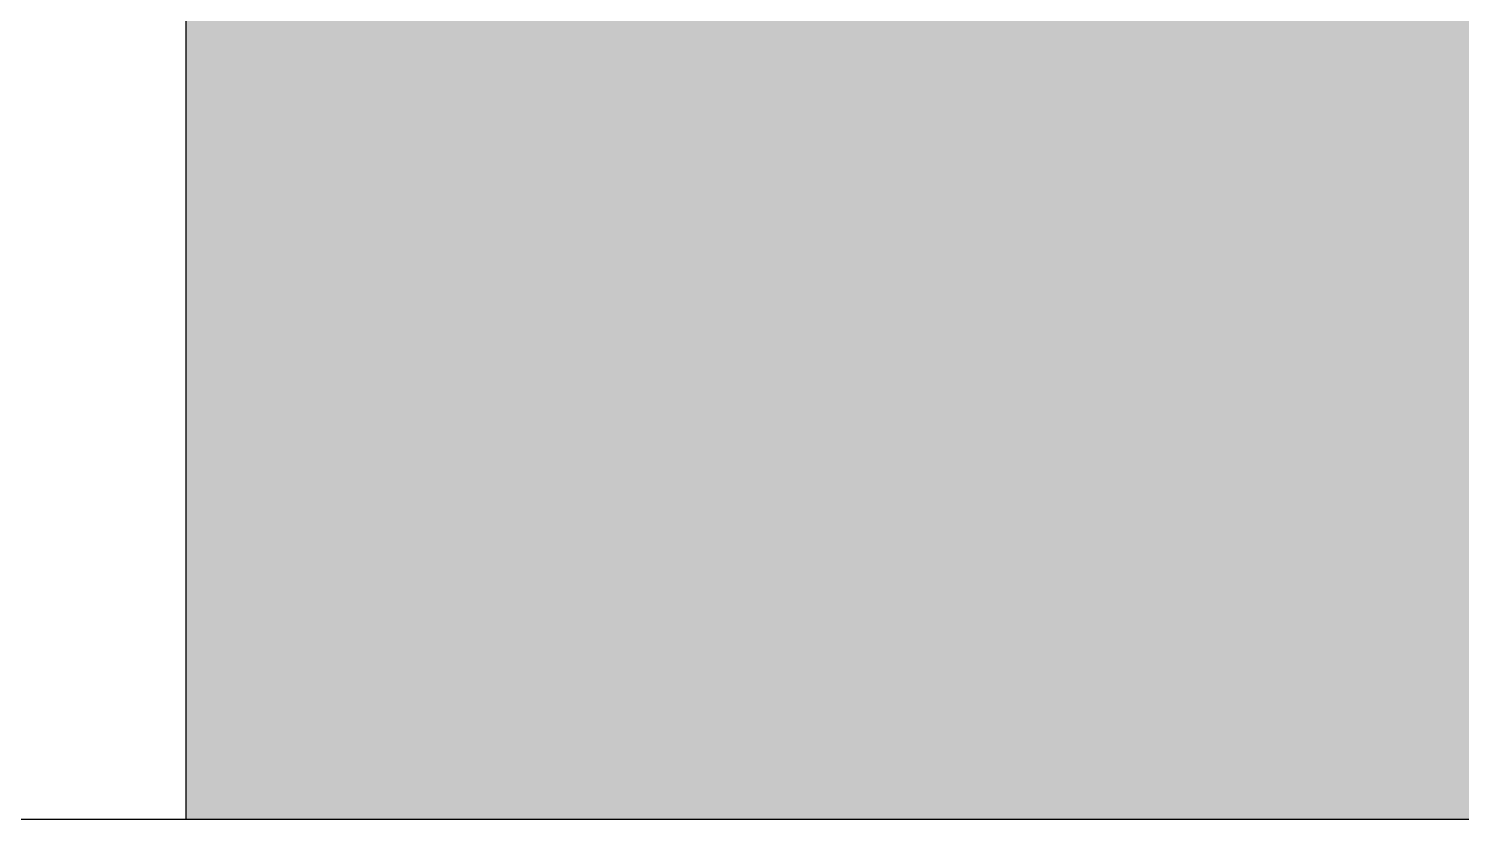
# Model space of a CAD drawing. Header units: metres. Extents: x -175 to 101, y -7 to 93.
# Drawn here: x 15.8208 to 16.1101, y -0.0512 to 0.1084 of the extents above; entities that cross this region are included whole.
import ezdxf

# ---------------------------------------------------------------- set-up
doc = ezdxf.new("R2010")
doc.units = ezdxf.units.M

# ---------------------------------------------------------------- blocks, each defined once
blk = doc.blocks.new('mueble huerto')
blk.add_line((-2.86416, -0.05122), (-4.54596, -0.05122))
blk = doc.blocks.new('caja1')
at = {"true_color": 0xffffff}
h = blk.add_hatch(color=7, dxfattribs=at)
h.dxf.hatch_style = 1
h.paths.add_polyline_path([(-5.70176, 1.39878), (-6.20176, 1.39878), (-6.20176, 1.34878), (-6.18176, 1.34878), (-5.72176, 1.34878), (-5.70176, 1.34878)])
h.paths.add_polyline_path([(-5.72176, 1.34878), (-6.18176, 1.34878), (-6.18176, 1.14878), (-5.72176, 1.14878)])
h.paths.add_polyline_path([(-6.12612, 1.21351), (-6.12094, 1.20954), (-6.11697, 1.20436), (-6.11447, 1.19833), (-6.11362, 1.19186), (-6.11447, 1.18539), (-6.11697, 1.17936), (-6.12094, 1.17419), (-6.12612, 1.17021), (-6.13215, 1.16772), (-6.13862, 1.16686), (-6.14509, 1.16772), (-6.15112, 1.17021), (-6.1563, 1.17419), (-6.16027, 1.17936), (-6.16277, 1.18539), (-6.16362, 1.19186), (-6.16277, 1.19833), (-6.16027, 1.20436), (-6.1563, 1.20954), (-6.15112, 1.21351), (-6.14509, 1.21601), (-6.13862, 1.21686), (-6.13215, 1.21601)], flags=16)
h.paths.add_polyline_path([(-6.12772, 1.20797), (-6.12405, 1.20463), (-6.12137, 1.20046), (-6.11986, 1.19573), (-6.11963, 1.19078), (-6.12069, 1.18593), (-6.12296, 1.18152), (-6.1263, 1.17786), (-6.13047, 1.17518), (-6.1352, 1.17367), (-6.14015, 1.17344), (-6.145, 1.17449), (-6.14941, 1.17677), (-6.15307, 1.18011), (-6.15575, 1.18428), (-6.15726, 1.18901), (-6.15749, 1.19396), (-6.15644, 1.19881), (-6.15416, 1.20321), (-6.15082, 1.20688), (-6.14665, 1.20956), (-6.14192, 1.21107), (-6.13697, 1.2113), (-6.13212, 1.21024)], flags=0)
for p, q in [((-5.72176, 1.14878), (-5.72176, 1.34878)), ((-6.18176, 1.14878), (-5.72176, 1.14878))]:
    blk.add_line(p, q)

msp = doc.modelspace()

# ---------------------------------------------------------------- block references
msp.add_blockref('mueble huerto', (19.23838, 0))
at = {"xscale": -1}
msp.add_blockref('caja1', (10.13089, -1.2), dxfattribs=at)

doc.saveas('drawing.dxf')
